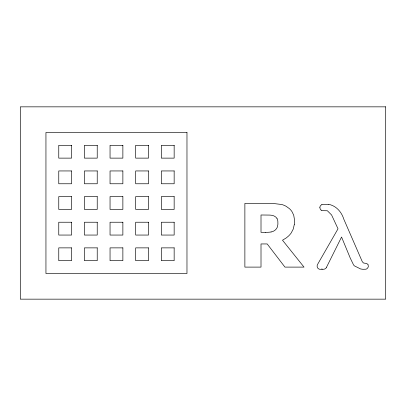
<?xml version="1.0" encoding="UTF-8"?>
<svg xmlns="http://www.w3.org/2000/svg" width="406" height="406" viewBox="0 0 406 406"><rect width="100%" height="100%" fill="white"/><g stroke="black" fill="none" stroke-linecap="round" stroke-linejoin="round"><path stroke-width="0.61" d="M326.302 267.686L341.563 237.028L350.211 257.972L353.621 265.047L354.494 265.925L360.635 268.975L362.868 269.3L366.1 269.193L367.283 268.473L368.323 266.894L368.135 264.915M321.846 204.563L328.571 204.33M265.509 232.364L261.007 232.364L261.007 214.992L269.554 215.078A31.79 31.79 0 0 1 270.772 215.17A10.703 10.703 0 0 1 274.05 215.972L275.659 216.977A5.506 5.506 0 0 1 277.059 218.697M322.608 269.269L322.075 269.107A1.426 1.426 0 0 1 321.912 269.016A2.101 2.101 0 0 1 321.593 269.142M328.647 204.325C336.269 205.796 341.603 212.008 343.816 219.204L362.319 261.758L363.578 263.027L366.522 263.453A3.74 3.74 0 0 1 368.064 264.773M321.156 210.141L320.507 209.405A3.893 3.893 0 0 1 320.207 208.846A3.7 3.7 0 0 1 319.903 207.38M271.081 231.933A8.318 8.318 0 0 0 274.999 230.227A7.668 7.668 0 0 0 277.141 227.507A6.785 6.785 0 0 0 277.399 226.858L277.917 224.178L277.836 221.153A8.074 8.074 0 0 0 277.065 218.697M271.086 231.993A33.333 33.333 0 0 1 265.509 232.328M319.837 207.375A3.39 3.39 0 0 1 321.882 204.654M321.151 210.146A2.573 2.573 0 0 0 322.765 210.678L327.378 210.76L331.6 214.987L338.015 228.806L317.644 264.281A3.923 3.923 0 0 0 317.157 265.681A3.984 3.984 0 0 0 317.132 266.306C317.101 268.021 318.766 269.488 320.471 269.3A4.436 4.436 0 0 0 321.598 269.163M326.312 267.747A3.786 3.786 0 0 1 322.613 269.239M294.299 224.493L293.228 229.096L291.239 232.917A21.777 21.777 0 0 1 288.478 236.089L286.291 237.911L282.5 240.205L304.018 267.107L284.946 267.107L267.189 243.945L261.007 243.945L261.007 267.107L244.874 267.107L244.874 203.411L273.096 203.457L281.708 204.502A19.534 19.534 0 0 1 286.21 206.349L289.422 208.659A16.413 16.413 0 0 1 291.965 211.592L293.721 215.2L294.472 219.717A28.801 28.801 0 0 1 294.299 224.493M385.7 106.844L20.3 106.844L20.3 299.156L385.7 299.156L385.7 106.844M186.973 132.483L45.944 132.483L45.944 273.517L186.973 273.517L186.973 132.483M71.583 145.307L58.763 145.307L58.763 158.127L71.583 158.127L71.583 145.307M97.227 145.307L84.407 145.307L84.407 158.127L97.227 158.127L97.227 145.307M122.871 145.307L110.046 145.307L110.046 158.127L122.871 158.127L122.871 145.307M148.51 145.307L135.69 145.307L135.69 158.127L148.51 158.127L148.51 145.307M174.154 145.307L161.329 145.307L161.329 158.127L174.154 158.127L174.154 145.307M71.583 170.946L58.763 170.946L58.763 183.771L71.583 183.771L71.583 170.946M97.227 170.946L84.407 170.946L84.407 183.771L97.227 183.771L97.227 170.946M122.871 170.946L110.046 170.946L110.046 183.771L122.871 183.771L122.871 170.946M148.51 170.946L135.69 170.946L135.69 183.771L148.51 183.771L148.51 170.946M174.154 170.946L161.329 170.946L161.329 183.771L174.154 183.771L174.154 170.946M71.583 196.59L58.763 196.59L58.763 209.41L71.583 209.41L71.583 196.59M97.227 196.59L84.407 196.59L84.407 209.41L97.227 209.41L97.227 196.59M122.871 196.59L110.046 196.59L110.046 209.41L122.871 209.41L122.871 196.59M148.51 196.59L135.69 196.59L135.69 209.41L148.51 209.41L148.51 196.59M174.154 196.59L161.329 196.59L161.329 209.41L174.154 209.41L174.154 196.59M71.583 222.229L58.763 222.229L58.763 235.054L71.583 235.054L71.583 222.229M97.227 222.229L84.407 222.229L84.407 235.054L97.227 235.054L97.227 222.229M122.871 222.229L110.046 222.229L110.046 235.054L122.871 235.054L122.871 222.229M148.51 222.229L135.69 222.229L135.69 235.054L148.51 235.054L148.51 222.229M174.154 222.229L161.329 222.229L161.329 235.054L174.154 235.054L174.154 222.229M71.583 247.873L58.763 247.873L58.763 260.693L71.583 260.693L71.583 247.873M97.227 247.873L84.407 247.873L84.407 260.693L97.227 260.693L97.227 247.873M122.871 247.873L110.046 247.873L110.046 260.693L122.871 260.693L122.871 247.873M148.51 247.873L135.69 247.873L135.69 260.693L148.51 260.693L148.51 247.873M174.154 247.873L161.329 247.873L161.329 260.693L174.154 260.693L174.154 247.873"/></g></svg>
